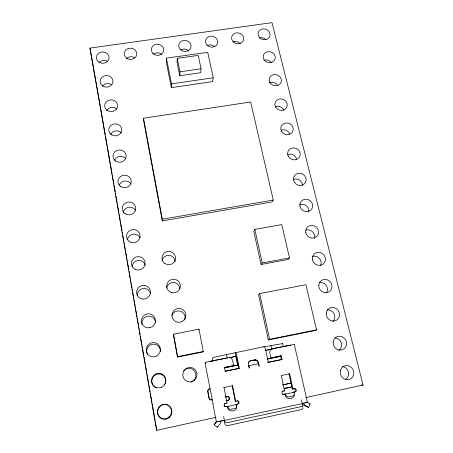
<?xml version="1.0" encoding="UTF-8"?>
<svg xmlns="http://www.w3.org/2000/svg" width="453" height="453" viewBox="0 0 453 453"><rect width="100%" height="100%" fill="white"/><g stroke="black" fill="none" stroke-linecap="round" stroke-linejoin="round"><path stroke-width="0.68" d="M220.719 421.165A3.347 3.188 -87.8 0 1 219.937 424.099L217.242 427.258L217.349 426.5M162.287 220.922L162.321 219.212L143.527 118.227L250.679 101.982L273.255 200.056L272.196 201.908L162.287 220.922L143.669 120.792L143.527 118.227M166.393 58.143L166.308 62.174L171.387 87.627L212.604 81.597L213.244 77.791L207.717 52.35L166.393 58.143L171.54 83.862L171.387 87.627M217.038 427.162L214.133 424.71L216.37 421.46M177.276 58.358L177.055 62.435L179.767 75.73L200.577 72.729L201.081 68.777L198.233 55.413L177.276 58.358L180.022 71.795L179.767 75.73M215.985 417.309L156.608 430.35L156.676 429.506M285.486 394.693L285.537 394.104L293.923 392.315L294.286 393.402A2.52 2.22 14.1 0 1 292.61 396.098L289.003 396.868A2.52 2.225 13.5 0 1 285.888 395.192L285.537 394.104M293.923 392.315L293.867 392.91L293.708 392.196L293.006 392.241L294.49 391.924A1.602 1.518 73.3 0 0 295.622 390.044A1.602 1.518 73.3 0 0 293.793 388.799M294.274 395.135C293.804 400.084 284.297 399.812 285.333 393.985L283.182 394.337M173.567 334.167L173.403 334.931L177.446 357.117L202.774 352.021L203.284 351.46L199.009 329.172L173.567 334.167L177.661 356.613L177.446 357.117M270.622 356.896L269.784 353.012A3.952 3.494 79.6 0 1 272.236 348.77L294.184 344.473M301.885 403.515L302.293 403.425A3.245 3.046 73.6 0 0 304.037 405.497L308.482 407.445L310.146 404.025L307.213 402.19L304.846 402.7M254.829 229.399L253.782 231.268L261.087 264.484L288.063 259.478L289.501 257.91L281.794 224.597L254.829 229.399L262.23 262.961L261.087 264.484M198.55 329.988L199.009 329.172M213.091 403.787L205.033 362.961L205.605 362.491A7.401 0.289 -11.7 0 1 212.768 360.735L229.218 357.525A3.986 2.928 77.1 0 1 232.649 360.599L233.442 364.518M307.213 402.19A7.441 0.34 -11.7 0 1 302.202 403.629L224.405 420.441A7.559 0.351 -12 0 1 216.981 421.681L214.133 424.71M259.682 293.578L258.555 294.778L268.346 339.971L314.744 330.628L316.522 329.829L305.917 284.727L259.682 293.578L269.603 339.274L268.346 339.971M212.712 360.962A3.664 0.306 79.2 0 1 212.457 358.108L212.955 357.711A6.619 0.289 -11.7 0 1 219.988 355.984L264.309 346.59A3.777 0.595 78.2 0 1 265.645 349.982L268.284 362.287L267.717 362.485L282.06 359.45L281.245 355.764L271.936 357.802A1.251 1.104 79.2 0 1 270.6 356.817M310.146 404.025L309.563 404.048M282.564 343.595L264.342 346.794M229.597 357.672L236.37 356.086L238.884 368.431L224.937 371.301L239.303 368.261L236.772 355.854A3.8 0.442 78.7 0 0 235.617 352.406M290.52 345.243L288.725 345.452M263.68 346.913L264.309 346.59M224.456 367.915L238.17 364.965L224.241 367.825M238.884 368.431L239.303 368.261M272.91 357.525A1.246 1.099 79.1 0 0 273.482 357.564L281.245 355.764M209.246 361.715L210.39 361.403M209.297 361.743L210.283 361.46M302.672 403.334L303.669 402.955A3.279 3.08 73.4 0 0 305.549 405.548L308.544 407.406M211.115 361.262L212.65 360.916M273.776 348.578L277.446 347.74M210.973 361.268L212.491 360.939M229.875 357.711L235.9 356.352L235.158 352.694M305.73 397.598L363.034 385.016L271.993 22.65L89.966 48.103L156.608 430.35M277.729 347.672L288.459 345.486M218.816 421.284L220.039 421.018M224.031 387.53L227.095 403.068L225.209 403.38A1.625 1.557 89.1 0 0 224.484 403.753M235.254 401.245L235.662 401.25L232.559 385.746L232.168 385.82L235.254 401.245L237.185 400.922A1.631 1.557 85.9 0 1 239.037 402.196A1.631 1.557 85.9 0 1 237.831 404.121L235.894 404.427L237.412 404.099A1.625 1.552 86 0 0 238.612 402.185A1.625 1.552 86 0 0 236.772 400.922M282.995 391.092L284.643 390.831L281.302 375.543L289.631 373.799L293.012 389.053L292.31 389.11L288.952 373.935L289.631 373.799M292.31 389.11L294.501 388.736A1.614 1.523 73.2 0 1 296.341 389.988A1.614 1.523 73.2 0 1 295.197 391.879L293.708 392.196M236.743 406.647C237.548 412.236 226.443 412.683 227.723 406.273L226.189 406.601A1.636 1.569 89 0 1 224.343 405.327A1.636 1.569 89 0 1 225.56 403.397M285.333 393.985L283.833 394.303A1.614 1.535 75.3 0 1 281.993 393.045A1.614 1.535 75.3 0 1 283.148 391.149M227.848 406.415L236.438 404.58L236.726 405.695A2.52 2.299 0.3 0 1 234.852 408.464L231.16 409.252A2.525 2.299 -0.9 0 1 228.131 407.53L227.848 406.415L227.865 406.998M225.662 396.924L226.987 396.641A1.937 1.857 88.1 0 1 229.178 398.153A1.937 1.857 88.1 0 1 227.734 400.435L226.007 400.803M282.593 384.891L291.341 383.04L283.216 384.812A1.92 1.823 74.3 0 0 282.768 384.976M225.334 397.043L227.332 396.624A1.942 1.863 88 0 1 229.535 398.142A1.942 1.863 88 0 1 228.086 400.435L226.347 400.803M283.969 388.504L286.908 387.881M284.037 388.561L290.464 387.168M223.601 420.429L224.405 420.441L224.688 421.392A2.537 1.744 -8 0 0 227.672 422.541L300.973 406.658A2.514 1.682 -0.9 0 0 302.627 404.535L301.353 399.823M223.686 387.598L232.559 385.746M213.199 360.803L213.754 360.69M258.267 363.765L248.482 365.775A2.531 0.328 78.4 0 1 249.309 368.142L248.533 364.416A3.165 3.058 75.9 0 1 250.883 360.701L254.711 359.92A3.165 3.052 74.9 0 1 258.352 362.394L259.139 366.115A2.531 0.362 78.2 0 0 258.267 363.765L258.006 362.53A3.154 3.041 75 0 0 254.382 360.056L250.566 360.837A3.154 3.046 76 0 0 248.448 362.53M268.284 362.287L282.06 359.45M287.06 387.921L291.851 386.896M224.195 367.57L229.79 366.522M266.97 359.048L280.656 356.239L267.553 359.07M213.153 360.809L223.544 358.697M265.679 350.328L273.131 348.816M177.661 356.613L203.284 351.46M269.603 339.274L316.522 329.829M287.219 345.741L288.255 345.537M288.884 345.401L290.532 345.112M222.706 420.611L221.257 420.865M262.23 262.961L289.501 257.91M265.124 350.424L271.8 349.24L271.019 345.645M162.321 219.212L273.255 200.056M224.371 358.555L226.24 358.232M171.54 83.862L213.244 77.791M180.022 71.795L201.081 68.777M205.905 362.915L205.05 362.978M283.986 390.882L284.643 390.831M361.653 385.118L363.034 385.016M226.732 403.057L227.095 403.068M227.723 406.273L225.832 406.573A1.625 1.557 89.1 0 1 223.992 405.299M212.853 403.612L216.274 421.426L216.981 421.681M294.308 344.371L307.377 402.241M282.661 343.538L283.318 346.505M280.617 355.99L281.421 359.665M235.803 356.409L237.593 365.22M226.466 354.676L227.196 358.317M236.302 404.444L236.443 405.163L236.438 404.58M225.283 371.149L224.541 367.4L232.774 365.837A1.263 0.923 77.4 0 0 233.437 364.439M223.646 416.55L224.405 420.441M224.071 420.395L224.054 420.333A7.871 0.646 78.8 0 0 225.062 424.365A2.531 1.75 -8 0 0 228.04 425.52L301.171 409.625A2.508 1.687 -0.8 0 0 302.819 407.496M89.966 48.103L100.283 106.206M100.526 107.599L105.266 134.773M105.509 136.166L107.089 145.226M107.333 146.619L110.249 163.34M110.492 164.733L112.072 173.793M112.316 175.186L113.896 184.241M114.139 185.634L115.232 191.908M115.475 193.301L115.719 194.694M115.962 196.087L117.055 202.361M117.299 203.754L118.879 212.808M119.122 214.207L120.215 220.475M120.458 221.868L120.702 223.261M120.945 224.654L122.038 230.928M122.282 232.321L122.525 233.714M122.769 235.107L123.862 241.375M124.105 242.774L124.349 244.167M124.592 245.56L125.198 249.042M125.441 250.435L125.685 251.828M125.928 253.221L127.021 259.495M127.265 260.888L127.508 262.281M127.752 263.674L128.845 269.948M129.088 271.341L129.332 272.734M129.575 274.127L130.181 277.61M130.424 279.003L130.668 280.396M130.911 281.789L131.155 283.182M131.398 284.58L132.004 288.063M132.248 289.456L132.491 290.849M132.735 292.242L133.828 298.516M134.071 299.909L134.315 301.302M134.558 302.695L135.164 306.177M135.407 307.57L135.651 308.963M135.894 310.356L136.987 316.63M137.231 318.023L137.474 319.416M137.718 320.809L138.811 327.083M139.054 328.476L139.298 329.869M139.541 331.262L140.147 334.744M140.39 336.137L140.634 337.53M140.877 338.929L141.97 345.197M142.214 346.59L142.457 347.983M142.701 349.376L143.794 355.65M144.037 357.043L145.13 363.312M145.373 364.705L145.617 366.098M145.86 367.496L146.953 373.765M147.197 375.158L148.777 384.218M149.02 385.611L150.113 391.879M150.356 393.272L151.936 402.332M152.18 403.725L155.096 420.446M155.339 421.839L156.557 428.81M99.111 62.741A6.217 5.572 0 0 1 107.791 61.534M102.808 85.9A6.274 5.685 -0.7 0 1 111.557 84.637M106.642 110.594A6.331 5.798 -1.4 0 1 116.874 109.065M110.634 134.128A6.387 5.906 -2.2 0 1 121.319 132.916M114.569 160.215A6.45 6.031 -3.5 0 1 125.577 158.459M119.382 185A6.506 6.149 -5 0 1 124.971 180.996A6.506 6.149 -5 0 1 131.127 184.054M123.318 212.344A6.574 6.28 -7.5 0 1 128.98 207.208A6.574 6.28 -7.5 0 1 135.747 210.758M127.395 239.926A6.642 6.41 -11.6 0 1 140.022 237.706M132.151 266.443A6.71 6.535 -18.1 0 1 145.288 265.203M137.208 295.792A6.795 6.665 -30.8 0 1 143.097 288.51A6.795 6.665 -30.8 0 1 150.606 293.872M171.987 315.418A6.801 6.744 -60.9 0 1 180.605 311.239A6.801 6.744 -60.9 0 1 184.728 319.858M147.242 354.172A7.027 6.852 -62 0 1 152.299 344.246A7.027 6.852 -62 0 1 160.362 351.556M154.745 387.06A7.174 6.931 -69.9 0 1 153.023 377.156A7.174 6.931 -69.9 0 1 162.706 375.158A7.174 6.931 -69.9 0 1 164.45 385.056M156.359 387.881A7.174 6.931 -69.9 0 1 155.254 387.383M165.124 404.269A7.333 7.01 -74.3 0 1 170.996 414.285A7.333 7.01 -74.3 0 1 159.869 417.145A7.333 7.01 -74.3 0 1 161.008 405.327M161.551 405.022A7.333 7.01 -74.3 0 1 164.513 404.257M183.697 370.95A7.095 6.886 -80.5 0 1 194.79 371.454A7.095 6.886 -80.5 0 1 190.906 382.196M141.976 324.263A6.897 6.767 -48.4 0 1 148.125 316.177A6.897 6.767 -48.4 0 1 155.532 322.853M166.551 287.983A6.699 6.636 -16.2 0 1 179.835 288.98M161.97 260.713A6.631 6.501 -4.8 0 1 175.13 261.732M126.529 58.601A6.161 5.532 2.9 0 1 134.779 57.78M153.641 54.003A6.116 5.487 5.8 0 1 161.868 54.485M180.747 49.926A6.065 5.442 8.8 0 1 188.85 51.047M207.723 45.317A6.025 5.391 11.6 0 1 214.869 46.88M233.102 42.016A5.985 5.34 14.2 0 1 240.203 43.573M259.343 37.944A5.951 5.283 16.7 0 1 265.934 39.666M263.844 60.402A6.008 5.385 17.9 0 1 271.602 62.746M269.705 82.865A6.059 5.481 19.3 0 1 277.791 85.662M275.254 106.704A6.121 5.583 21.1 0 1 283.827 110.458M281.007 130.271A6.183 5.691 23.3 0 1 289.665 134.071M287.655 154.654A6.246 5.793 26.2 0 1 296.545 159.003M293.323 179.479A6.314 5.9 29.5 0 1 302.468 185.447M299.569 204.824A6.387 6.002 33.7 0 1 306.279 205.673A6.387 6.002 33.7 0 1 308.686 211.936M305.684 230.215A6.467 6.11 38.6 0 1 312.394 231.636A6.467 6.11 38.6 0 1 314.274 238.176M312.179 256.545A6.557 6.206 44.3 0 1 319.359 258.38A6.557 6.206 44.3 0 1 320.469 265.656M319.507 282.661A6.659 6.302 50.2 0 1 326.228 285.492A6.659 6.302 50.2 0 1 326.562 292.717M327.287 309.937A6.767 6.387 55.9 0 1 334.121 313.906A6.767 6.387 55.9 0 1 332.825 321.568M335.141 337.893A6.891 6.472 61.1 0 1 341.335 343.068A6.891 6.472 61.1 0 1 338.736 350.48M342.615 366.528A7.022 6.552 65.4 0 1 348.453 372.321A7.022 6.552 65.4 0 1 345.214 379.608M216.274 421.426A6.818 0.311 -12 0 1 216.715 421.188M231.03 365.792A1.257 0.923 77.5 0 1 230.407 366.409M211.738 399.863A2.497 2.401 -87.5 0 1 208.912 397.91L207.746 391.8A2.486 2.395 -87.5 0 1 209.631 388.867M212.01 399.863A2.514 2.412 -87.6 0 1 209.167 397.898L207.995 391.754A2.503 2.412 -87.6 0 1 209.892 388.81M254.218 360.129A3.148 3.035 75 0 1 255.786 360.237M302.468 406.681A7.746 1.461 76.9 0 1 302.355 406.386M282.785 394.365A1.608 1.523 75.4 0 1 282.389 394.286M282.123 391.335A1.608 1.523 75.4 0 1 282.496 391.199M273.017 348.918A3.93 3.482 79.4 0 1 273.386 348.719M98.997 62.225A6.376 5.696 0.2 0 0 109.088 58.222A6.376 5.696 0.2 0 0 100.153 52.418A6.376 5.696 0.2 0 0 98.997 62.225M102.797 86.042A6.433 5.81 -0.4 0 0 112.973 81.925A6.433 5.81 -0.4 0 0 103.947 76.036A6.433 5.81 -0.4 0 0 102.797 86.042M107.333 110.56A6.495 5.929 -1.1 0 0 117.593 106.325A6.495 5.929 -1.1 0 0 108.471 100.345A6.495 5.929 -1.1 0 0 107.333 110.56M126.851 58.352A6.319 5.651 3.1 0 0 136.795 54.383A6.319 5.651 3.1 0 0 127.882 48.618A6.319 5.651 3.1 0 0 126.851 58.352M152.746 53.295A6.263 5.606 6 0 0 163.414 51.801A6.263 5.606 6 0 0 156.415 44.23A6.263 5.606 6 0 0 152.746 53.295M180.198 49.4A6.217 5.555 8.9 0 0 190.747 47.916A6.217 5.555 8.9 0 0 183.725 40.396A6.217 5.555 8.9 0 0 180.198 49.4M207.021 45.124A6.172 5.498 11.7 0 0 217.457 43.658A6.172 5.498 11.7 0 0 210.413 36.195A6.172 5.498 11.7 0 0 207.021 45.124M233.131 41.727A6.132 5.447 14.3 0 0 243.454 40.277A6.132 5.447 14.3 0 0 236.387 32.859A6.132 5.447 14.3 0 0 233.131 41.727M259.643 37.718A6.099 5.391 16.7 0 0 269.852 36.285A6.099 5.391 16.7 0 0 262.768 28.918A6.099 5.391 16.7 0 0 259.643 37.718M264.762 60.64A6.155 5.493 17.9 0 0 275.056 59.145A6.155 5.493 17.9 0 0 267.893 51.653A6.155 5.493 17.9 0 0 264.762 60.64M269.863 82.497A6.212 5.595 19.3 0 0 280.503 83.499A6.212 5.595 19.3 0 0 275.526 74.541A6.212 5.595 19.3 0 0 269.863 82.497M275.577 107.021A6.274 5.708 21.1 0 0 286.313 108.001A6.274 5.708 21.1 0 0 281.268 98.879A6.274 5.708 21.1 0 0 275.577 107.021M281.5 131.274A6.336 5.815 23.2 0 0 292.332 132.242A6.336 5.815 23.2 0 0 287.219 122.95A6.336 5.815 23.2 0 0 281.5 131.274M288.351 156.387A6.404 5.923 26 0 0 299.286 157.333A6.404 5.923 26 0 0 294.093 147.871A6.404 5.923 26 0 0 288.351 156.387M294.195 181.964A6.478 6.036 29.3 0 0 305.231 182.893A6.478 6.036 29.3 0 0 299.971 173.25A6.478 6.036 29.3 0 0 294.195 181.964M300.028 206.528A6.557 6.144 33.4 0 0 310.718 210.215A6.557 6.144 33.4 0 0 308.097 199.524A6.557 6.144 33.4 0 0 300.028 206.528M305.82 232.91A6.642 6.251 38.2 0 0 316.619 236.63A6.642 6.251 38.2 0 0 313.952 225.719A6.642 6.251 38.2 0 0 305.82 232.91M312.513 260.062A6.733 6.359 43.8 0 0 323.425 263.827A6.733 6.359 43.8 0 0 320.701 252.689A6.733 6.359 43.8 0 0 312.513 260.062M318.77 285.577A6.835 6.455 49.6 0 0 328.601 292.083A6.835 6.455 49.6 0 0 328.799 280.549A6.835 6.455 49.6 0 0 318.77 285.577M326.211 313.799A6.954 6.552 55.4 0 0 336.154 320.407A6.954 6.552 55.4 0 0 336.319 308.618A6.954 6.552 55.4 0 0 326.211 313.799M333.119 342.678A7.078 6.642 60.6 0 0 343.176 349.399A7.078 6.642 60.6 0 0 343.312 337.343A7.078 6.642 60.6 0 0 333.119 342.678M340.463 370.361A7.22 6.727 64.9 0 0 348.736 379.631A7.22 6.727 64.9 0 0 351.896 367.921A7.22 6.727 64.9 0 0 340.463 370.361M194.507 380.158A7.293 7.084 -80.9 0 0 192.208 367.785A7.293 7.084 -80.9 0 0 182.916 376.115A7.293 7.084 -80.9 0 0 194.507 380.158M169.365 417.513A7.542 7.208 -74.4 0 0 167.14 404.75A7.542 7.208 -74.4 0 0 157.576 413.391A7.542 7.208 -74.4 0 0 169.365 417.513M161.766 387.145A7.378 7.129 -69.8 0 0 162.82 374.438A7.378 7.129 -69.8 0 0 151.591 380.101A7.378 7.129 -69.8 0 0 161.766 387.145M156.336 356.16A7.22 7.044 -61.5 0 0 157.401 343.748A7.22 7.044 -61.5 0 0 146.279 349.235A7.22 7.044 -61.5 0 0 156.336 356.16M149.632 327.717A7.084 6.954 -47.1 0 0 153.799 316.211A7.084 6.954 -47.1 0 0 141.829 318.538A7.084 6.954 -47.1 0 0 149.632 327.717M181.885 321.624A6.982 6.931 -59 0 0 182.814 309.586A6.982 6.931 -59 0 0 171.964 314.869A6.982 6.931 -59 0 0 181.885 321.624M171.245 292.457A6.88 6.812 -13.1 0 0 180.294 284.744A6.88 6.812 -13.1 0 0 169.065 280.866A6.88 6.812 -13.1 0 0 171.245 292.457M164.898 263.544A6.806 6.665 -3.6 0 0 175.543 258.55A6.806 6.665 -3.6 0 0 165.832 252.027A6.806 6.665 -3.6 0 0 164.898 263.544M135.889 269.671A6.891 6.704 -16.9 0 0 145.039 262.089A6.891 6.704 -16.9 0 0 133.867 258.233A6.891 6.704 -16.9 0 0 135.889 269.671M130.951 242.344A6.818 6.574 -10.8 0 0 140.034 234.954A6.818 6.574 -10.8 0 0 128.975 231.132A6.818 6.574 -10.8 0 0 130.951 242.344M125.085 213.731A6.75 6.433 -7 0 0 135.707 208.975A6.75 6.433 -7 0 0 126.189 202.616A6.75 6.433 -7 0 0 125.085 213.731M120.696 186.653A6.682 6.297 -4.6 0 0 131.223 182.038A6.682 6.297 -4.6 0 0 121.812 175.781A6.682 6.297 -4.6 0 0 120.696 186.653M115.73 161.132A6.619 6.172 -3.2 0 0 126.172 156.642A6.619 6.172 -3.2 0 0 116.857 150.481A6.619 6.172 -3.2 0 0 115.73 161.132M111.444 134.773A6.552 6.042 -2 0 0 121.789 130.419A6.552 6.042 -2 0 0 112.576 124.349A6.552 6.042 -2 0 0 111.444 134.773M142.916 299.088A6.976 6.84 -29.1 0 0 149.835 289.24A6.976 6.84 -29.1 0 0 137.854 288.374A6.976 6.84 -29.1 0 0 142.916 299.088"/></g></svg>
